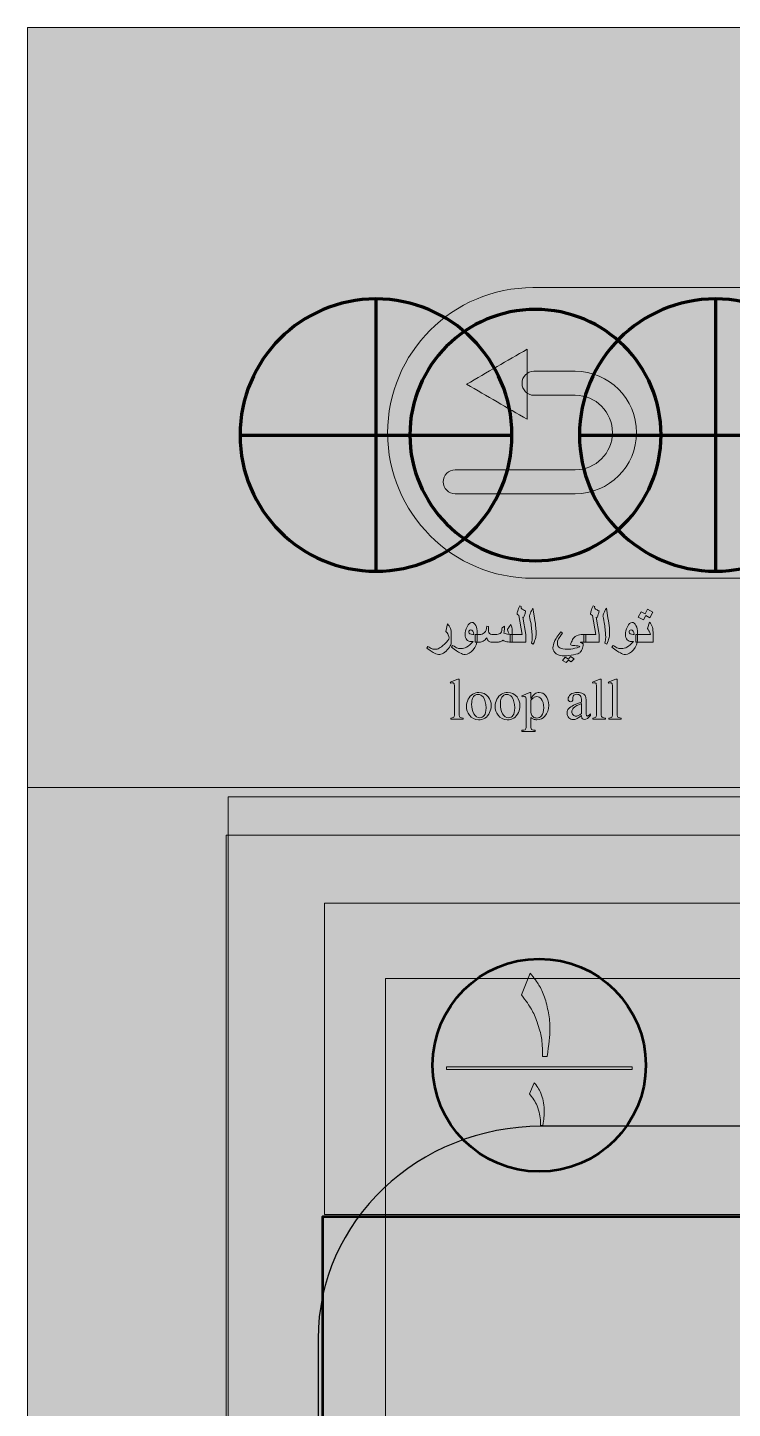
# Model space of a CAD drawing. Header units: inches. Extents: x -1481 to -429, y -1676 to -696.
# Drawn here: x -933.8 to -881.9, y -1107.8 to -1006.2 of the extents above; entities that cross this region are included whole.
import ezdxf

# ---------------------------------------------------------------- set-up
doc = ezdxf.new("R2010")
doc.units = ezdxf.units.IN
doc.header["$MEASUREMENT"] = 0
doc.layers.add('Layer 1', color=7, linetype='Continuous')

# ---------------------------------------------------------------- blocks, each defined once
blk = doc.blocks.new('block 75')
at = {"layer": 'Layer 1', "true_color": 0x009344}
h = blk.add_hatch(color=114, dxfattribs=at)
h.dxf.hatch_style = 2
h.paths.add_polyline_path([(-693.78, -1296.17), (-933.78, -1296.17), (-933.78, -1006.17), (-693.78, -1006.17)])
at = {"layer": 'Layer 1', "true_color": 0x008345}
h = blk.add_hatch(color=116, dxfattribs=at)
h.dxf.hatch_style = 2
h.paths.add_polyline_path([(-693.78, -1062.09), (-933.78, -1062.09), (-933.78, -1006.17), (-693.78, -1006.17)])
at = {"layer": 'Layer 1', "lineweight": 0}
for points in [[(-693.78, -1296.17), (-933.78, -1296.17), (-933.78, -1006.17), (-693.78, -1006.17), (-693.78, -1296.17)], [(-693.78, -1062.09), (-933.78, -1062.09), (-933.78, -1006.17), (-693.78, -1006.17), (-693.78, -1062.09)]]:
    blk.add_lwpolyline(points, dxfattribs=at)
blk = doc.blocks.new('block 76')
at = {"layer": 'Layer 1', "color": 109, "lineweight": 120, "true_color": 0x166634}
for points in [[(-908.13, -1026.14), (-908.13, -1046.18)], [(-883.13, -1026.14), (-883.13, -1046.18)], [(-918.14, -1036.16), (-898.11, -1036.16)], [(-893.14, -1036.16), (-873.11, -1036.16)]]:
    blk.add_lwpolyline(points, dxfattribs=at)
for points in [[(-898.11, -1036.16), (-898.11, -1041.69), (-902.59, -1046.18), (-908.13, -1046.18), (-913.66, -1046.18), (-918.14, -1041.69), (-918.14, -1036.16), (-918.14, -1030.63), (-913.66, -1026.14), (-908.13, -1026.14), (-902.59, -1026.14), (-898.11, -1030.63), (-898.11, -1036.16)], [(-873.11, -1036.16), (-873.11, -1041.69), (-877.59, -1046.18), (-883.13, -1046.18), (-888.66, -1046.18), (-893.14, -1041.69), (-893.14, -1036.16), (-893.14, -1030.63), (-888.66, -1026.14), (-883.13, -1026.14), (-877.59, -1026.14), (-873.11, -1030.63), (-873.11, -1036.16)]]:
    blk.add_open_spline(points, degree=3, knots=[0, 0, 0, 0, 1, 1, 1, 2, 2, 2, 3, 3, 3, 4, 4, 4, 4], dxfattribs=at)
blk = doc.blocks.new('block 141')
at = {"layer": 'Layer 1', "color": 40, "lineweight": 30, "true_color": 0xf9a01b}
blk.add_open_spline([(-895.94, -1087.04), (-895.94, -1087.04), (-873.33, -1087.04), (-873.33, -1087.04), (-873.33, -1087.04), (-873.33, -1290.17), (-873.33, -1290.17), (-873.33, -1290.17), (-912.39, -1290.17), (-912.39, -1290.17), (-912.39, -1290.17), (-912.39, -1102.67), (-912.39, -1102.67), (-912.39, -1094.04), (-905.03, -1087.04), (-895.94, -1087.04)], degree=3, knots=[0, 0, 0, 0, 1, 1, 1, 2, 2, 2, 3, 3, 3, 4, 4, 4, 5, 5, 5, 5], dxfattribs=at)
blk = doc.blocks.new('block 140')
at = {"layer": 'Layer 1', "true_color": 0x49c6ea}
h = blk.add_hatch(color=133, dxfattribs=at)
h.dxf.hatch_style = 2
h.paths.add_polyline_path([(-919.17, -1282.81), (-748.86, -1282.81), (-748.86, -1065.62), (-919.17, -1065.62)])
h = blk.add_hatch(color=133, dxfattribs=at)
h.dxf.hatch_style = 2
h.paths.add_polyline_path([(-911.93, -1093.52), (-755.67, -1093.52), (-755.67, -1070.61), (-911.93, -1070.61)])
at = {"layer": 'Layer 1', "true_color": 0xfff4c8}
h = blk.add_hatch(color=254, dxfattribs=at)
h.dxf.hatch_style = 2
edge = h.paths.add_edge_path()
edge.add_spline(control_points=[(-888.25, -1082.54), (-888.25, -1078.21), (-891.77, -1074.71), (-896.11, -1074.71), (-900.44, -1074.71), (-903.96, -1078.21), (-903.96, -1082.54), (-903.96, -1086.87), (-900.44, -1090.37), (-896.11, -1090.37), (-891.77, -1090.37), (-888.25, -1086.87), (-888.25, -1082.54)], knot_values=[0, 0, 0, 0, 0.352778, 0.352778, 0.352778, 0.705556, 0.705556, 0.705556, 1.058333, 1.058333, 1.058333, 1.411111, 1.411111, 1.411111, 1.411111], degree=3, periodic=0)
edge.add_line((-888.25, -1082.54), (-888.25, -1082.54))
at = {"layer": 'Layer 1', "true_color": 0x49c6ea}
h = blk.add_hatch(color=133, dxfattribs=at)
h.dxf.hatch_style = 2
h.paths.add_polyline_path([(-907.43, -1277.73), (-761.34, -1277.73), (-761.34, -1076.16), (-907.43, -1076.16)])
at = {"layer": 'Layer 1', "true_color": 0xaf7e09}
h = blk.add_hatch(color=44, dxfattribs=at)
h.dxf.hatch_style = 2
h.paths.add_polyline_path([(-902.93, -1082.86), (-889.25, -1082.86), (-889.25, -1082.65), (-902.93, -1082.65)])
at = {"layer": 'Layer 1', "true_color": 0xffed96}
h = blk.add_hatch(color=41, dxfattribs=at)
h.dxf.hatch_style = 2
h.paths.add_polyline_path([(-756.36, -1093.71), (-912.06, -1093.71), (-912.06, -1110.02), (-756.36, -1110.02)])
at = {"layer": 'Layer 1', "lineweight": 0}
for points in [[(-919.17, -1282.81), (-748.86, -1282.81), (-748.86, -1065.62), (-919.17, -1065.62), (-919.17, -1282.81)], [(-919.17, -1282.81), (-748.86, -1282.81), (-748.86, -1065.62), (-919.17, -1065.62), (-919.17, -1282.81)], [(-911.93, -1093.52), (-755.67, -1093.52), (-755.67, -1070.61), (-911.93, -1070.61), (-911.93, -1093.52)], [(-907.43, -1277.73), (-761.34, -1277.73), (-761.34, -1076.16), (-907.43, -1076.16), (-907.43, -1277.73)], [(-902.93, -1082.86), (-889.25, -1082.86), (-889.25, -1082.65), (-902.93, -1082.65), (-902.93, -1082.86)], [(-756.36, -1093.71), (-912.06, -1093.71), (-912.06, -1110.02), (-756.36, -1110.02), (-756.36, -1093.71)]]:
    blk.add_lwpolyline(points, dxfattribs=at)
at = {"layer": 'Layer 1', "color": 44, "lineweight": 53, "true_color": 0xaf7e09}
blk.add_lwpolyline([(-756.36, -1093.71), (-912.06, -1093.71), (-912.06, -1110.02), (-756.36, -1110.02), (-756.36, -1093.71)], dxfattribs=at)
at = {"layer": 'Layer 1', "lineweight": 0}
blk.add_open_spline([(-888.25, -1082.54), (-888.25, -1078.21), (-891.77, -1074.71), (-896.11, -1074.71), (-900.44, -1074.71), (-903.96, -1078.21), (-903.96, -1082.54), (-903.96, -1086.87), (-900.44, -1090.37), (-896.11, -1090.37), (-891.77, -1090.37), (-888.25, -1086.87), (-888.25, -1082.54)], degree=3, knots=[0, 0, 0, 0, 1, 1, 1, 2, 2, 2, 3, 3, 3, 4, 4, 4, 4], dxfattribs=at)
at = {"layer": 'Layer 1', "color": 44, "lineweight": 53, "true_color": 0xaf7e09}
blk.add_open_spline([(-888.25, -1082.54), (-888.25, -1078.21), (-891.77, -1074.71), (-896.11, -1074.71), (-900.44, -1074.71), (-903.96, -1078.21), (-903.96, -1082.54), (-903.96, -1086.87), (-900.44, -1090.37), (-896.11, -1090.37), (-891.77, -1090.37), (-888.25, -1086.87), (-888.25, -1082.54)], degree=3, knots=[0, 0, 0, 0, 1, 1, 1, 2, 2, 2, 3, 3, 3, 4, 4, 4, 4], dxfattribs=at)
at = {"layer": 'Layer 1'}
blk.add_blockref('block 141', (0, 0), dxfattribs=at)
blk = doc.blocks.new('block 145')
at = {"layer": 'Layer 1', "lineweight": 0}
blk.add_lwpolyline([(-919.17, -1282.81), (-748.86, -1282.81), (-748.86, -1065.62), (-919.17, -1065.62), (-919.17, -1282.81)], dxfattribs=at)
blk = doc.blocks.new('block 203')
at = {"layer": 'Layer 1', "true_color": 0xad7f2c}
h = blk.add_hatch(color=45, dxfattribs=at)
h.dxf.hatch_style = 2
edge = h.paths.add_edge_path()
edge.add_spline(control_points=[(-895.73, -1085.95), (-895.73, -1086.19), (-895.77, -1086.53), (-895.84, -1086.98), (-895.84, -1086.98), (-896.01, -1086.98), (-896.01, -1086.98), (-896.01, -1086.67), (-896.02, -1086.44), (-896.05, -1086.27), (-896.08, -1086.11), (-896.13, -1085.91), (-896.21, -1085.68), (-896.28, -1085.49), (-896.35, -1085.33), (-896.43, -1085.19), (-896.51, -1085.06), (-896.63, -1084.88), (-896.81, -1084.65), (-896.81, -1084.65), (-896.47, -1083.83), (-896.47, -1083.83), (-896.32, -1084.02), (-896.21, -1084.18), (-896.15, -1084.28), (-896.07, -1084.4), (-896, -1084.56), (-895.94, -1084.74), (-895.87, -1084.93), (-895.82, -1085.12), (-895.79, -1085.32), (-895.75, -1085.53), (-895.73, -1085.73), (-895.73, -1085.95)], knot_values=[0, 0, 0, 0, 1, 1, 1, 2, 2, 2, 3, 3, 3, 4, 4, 4, 5, 5, 5, 6, 6, 6, 7, 7, 7, 8, 8, 8, 9, 9, 9, 10, 10, 10, 11, 11, 11, 11], degree=3, periodic=1)
at = {"layer": 'Layer 1', "lineweight": 0}
blk.add_open_spline([(-895.73, -1085.95), (-895.73, -1086.19), (-895.77, -1086.53), (-895.84, -1086.98), (-895.84, -1086.98), (-896.01, -1086.98), (-896.01, -1086.98), (-896.01, -1086.67), (-896.02, -1086.44), (-896.05, -1086.27), (-896.08, -1086.11), (-896.13, -1085.91), (-896.21, -1085.68), (-896.28, -1085.49), (-896.35, -1085.33), (-896.43, -1085.19), (-896.51, -1085.06), (-896.63, -1084.88), (-896.81, -1084.65), (-896.81, -1084.65), (-896.47, -1083.83), (-896.47, -1083.83), (-896.32, -1084.02), (-896.21, -1084.18), (-896.15, -1084.28), (-896.07, -1084.4), (-896, -1084.56), (-895.94, -1084.74), (-895.87, -1084.93), (-895.82, -1085.12), (-895.79, -1085.32), (-895.75, -1085.53), (-895.73, -1085.73), (-895.73, -1085.95)], degree=3, knots=[0, 0, 0, 0, 1, 1, 1, 2, 2, 2, 3, 3, 3, 4, 4, 4, 5, 5, 5, 6, 6, 6, 7, 7, 7, 8, 8, 8, 9, 9, 9, 10, 10, 10, 11, 11, 11, 11], dxfattribs=at)
blk = doc.blocks.new('block 204')
at = {"layer": 'Layer 1', "true_color": 0x8dc540}
h = blk.add_hatch(color=73, dxfattribs=at)
h.dxf.hatch_style = 2
edge = h.paths.add_edge_path()
edge.add_spline(control_points=[(-895.32, -1079.89), (-895.32, -1080.36), (-895.39, -1081.03), (-895.53, -1081.91), (-895.53, -1081.91), (-895.86, -1081.91), (-895.86, -1081.91), (-895.86, -1081.31), (-895.88, -1080.85), (-895.94, -1080.53), (-895.99, -1080.21), (-896.1, -1079.82), (-896.25, -1079.38), (-896.38, -1079), (-896.53, -1078.69), (-896.68, -1078.42), (-896.83, -1078.16), (-897.08, -1077.8), (-897.42, -1077.36), (-897.42, -1077.36), (-896.77, -1075.76), (-896.77, -1075.76), (-896.47, -1076.14), (-896.25, -1076.44), (-896.13, -1076.64), (-895.98, -1076.88), (-895.85, -1077.18), (-895.72, -1077.54), (-895.59, -1077.9), (-895.5, -1078.28), (-895.42, -1078.68), (-895.35, -1079.07), (-895.32, -1079.48), (-895.32, -1079.89)], knot_values=[0, 0, 0, 0, 1, 1, 1, 2, 2, 2, 3, 3, 3, 4, 4, 4, 5, 5, 5, 6, 6, 6, 7, 7, 7, 8, 8, 8, 9, 9, 9, 10, 10, 10, 11, 11, 11, 11], degree=3, periodic=1)
at = {"layer": 'Layer 1', "lineweight": 0}
blk.add_open_spline([(-895.32, -1079.89), (-895.32, -1080.36), (-895.39, -1081.03), (-895.53, -1081.91), (-895.53, -1081.91), (-895.86, -1081.91), (-895.86, -1081.91), (-895.86, -1081.31), (-895.88, -1080.85), (-895.94, -1080.53), (-895.99, -1080.21), (-896.1, -1079.82), (-896.25, -1079.38), (-896.38, -1079), (-896.53, -1078.69), (-896.68, -1078.42), (-896.83, -1078.16), (-897.08, -1077.8), (-897.42, -1077.36), (-897.42, -1077.36), (-896.77, -1075.76), (-896.77, -1075.76), (-896.47, -1076.14), (-896.25, -1076.44), (-896.13, -1076.64), (-895.98, -1076.88), (-895.85, -1077.18), (-895.72, -1077.54), (-895.59, -1077.9), (-895.5, -1078.28), (-895.42, -1078.68), (-895.35, -1079.07), (-895.32, -1079.48), (-895.32, -1079.89)], degree=3, knots=[0, 0, 0, 0, 1, 1, 1, 2, 2, 2, 3, 3, 3, 4, 4, 4, 5, 5, 5, 6, 6, 6, 7, 7, 7, 8, 8, 8, 9, 9, 9, 10, 10, 10, 11, 11, 11, 11], dxfattribs=at)
blk = doc.blocks.new('block 139')
at = {"layer": 'Layer 1', "lineweight": 0}
blk.add_lwpolyline([(-919.17, -1282.81), (-748.86, -1282.81), (-748.86, -1065.62), (-919.17, -1065.62), (-919.17, -1282.81)], dxfattribs=at)
at = {"layer": 'Layer 1'}
for name in ['block 140', 'block 145', 'block 204', 'block 203']:
    blk.add_blockref(name, (0, 0), dxfattribs=at)
blk = doc.blocks.new('block 222')
at = {"layer": 'Layer 1', "lineweight": 0}
for points in [[(-887.74, -1049.19), (-887.97, -1049.61), (-888.26, -1049.44), (-888.43, -1049.77), (-888.81, -1049.56), (-888.6, -1049.16), (-888.29, -1049.31), (-888.12, -1048.98), (-887.74, -1049.19)], [(-893.54, -1052.63), (-893.74, -1052.86), (-893.96, -1052.73), (-894.12, -1052.9), (-894.38, -1052.76), (-894.19, -1052.51), (-893.96, -1052.65), (-893.8, -1052.47), (-893.54, -1052.63)]]:
    blk.add_lwpolyline(points, dxfattribs=at)
for points, knots in [([(-897.1, -1051.4), (-897.1, -1051.4), (-898.24, -1051.4), (-898.24, -1051.4), (-898.24, -1051.4), (-898.24, -1050.84), (-898.24, -1050.84), (-898.24, -1050.84), (-897.35, -1050.84), (-897.35, -1050.84), (-897.35, -1050.84), (-897.6, -1049.43), (-897.6, -1049.43), (-897.6, -1049.43), (-897.73, -1049.35), (-897.73, -1049.35), (-897.73, -1049.26), (-897.72, -1049.18), (-897.69, -1049.1), (-897.66, -1049), (-897.61, -1048.87), (-897.53, -1048.73), (-897.53, -1048.73), (-897.44, -1048.78), (-897.44, -1048.78), (-897.44, -1048.78), (-897.44, -1048.81), (-897.44, -1048.84), (-897.44, -1048.89), (-897.42, -1048.93), (-897.36, -1048.97), (-897.31, -1049.01), (-897.22, -1049.06), (-897.11, -1049.1), (-897.13, -1049.19), (-897.14, -1049.28), (-897.17, -1049.36), (-897.19, -1049.44), (-897.22, -1049.52), (-897.25, -1049.59), (-897.25, -1049.59), (-897.32, -1049.56), (-897.32, -1049.56), (-897.32, -1049.56), (-897.1, -1050.84), (-897.1, -1050.84), (-897.1, -1050.84), (-897.1, -1051.4), (-897.1, -1051.4)], [0, 0, 0, 0, 1, 1, 1, 2, 2, 2, 3, 3, 3, 4, 4, 4, 5, 5, 5, 6, 6, 6, 7, 7, 7, 8, 8, 8, 9, 9, 9, 10, 10, 10, 11, 11, 11, 12, 12, 12, 13, 13, 13, 14, 14, 14, 15, 15, 15, 16, 16, 16, 16]), ([(-891.69, -1051.4), (-891.69, -1051.4), (-892.82, -1051.4), (-892.82, -1051.4), (-892.82, -1051.4), (-892.82, -1050.84), (-892.82, -1050.84), (-892.82, -1050.84), (-891.94, -1050.84), (-891.94, -1050.84), (-891.94, -1050.84), (-892.19, -1049.43), (-892.19, -1049.43), (-892.19, -1049.43), (-892.32, -1049.35), (-892.32, -1049.35), (-892.32, -1049.26), (-892.31, -1049.18), (-892.28, -1049.1), (-892.25, -1049), (-892.2, -1048.87), (-892.12, -1048.73), (-892.12, -1048.73), (-892.02, -1048.78), (-892.02, -1048.78), (-892.02, -1048.78), (-892.03, -1048.81), (-892.03, -1048.84), (-892.03, -1048.89), (-892, -1048.93), (-891.95, -1048.97), (-891.89, -1049.01), (-891.81, -1049.06), (-891.7, -1049.1), (-891.71, -1049.19), (-891.73, -1049.28), (-891.76, -1049.36), (-891.78, -1049.44), (-891.81, -1049.52), (-891.84, -1049.59), (-891.84, -1049.59), (-891.91, -1049.56), (-891.91, -1049.56), (-891.91, -1049.56), (-891.69, -1050.84), (-891.69, -1050.84), (-891.69, -1050.84), (-891.69, -1051.4), (-891.69, -1051.4)], [0, 0, 0, 0, 1, 1, 1, 2, 2, 2, 3, 3, 3, 4, 4, 4, 5, 5, 5, 6, 6, 6, 7, 7, 7, 8, 8, 8, 9, 9, 9, 10, 10, 10, 11, 11, 11, 12, 12, 12, 13, 13, 13, 14, 14, 14, 15, 15, 15, 16, 16, 16, 16]), ([(-896.33, -1050.8), (-896.33, -1050.92), (-896.35, -1051.03), (-896.38, -1051.13), (-896.41, -1051.23), (-896.46, -1051.37), (-896.54, -1051.54), (-896.54, -1051.54), (-896.67, -1051.49), (-896.67, -1051.49), (-896.64, -1051.31), (-896.62, -1051.17), (-896.62, -1051.06), (-896.62, -1050.98), (-896.63, -1050.85), (-896.64, -1050.69), (-896.65, -1050.53), (-896.67, -1050.37), (-896.69, -1050.21), (-896.71, -1050.05), (-896.75, -1049.86), (-896.79, -1049.64), (-896.81, -1049.56), (-896.82, -1049.51), (-896.82, -1049.48), (-896.82, -1049.44), (-896.8, -1049.36), (-896.75, -1049.26), (-896.71, -1049.16), (-896.65, -1049.04), (-896.57, -1048.89), (-896.57, -1048.89), (-896.45, -1049.62), (-896.45, -1049.62), (-896.4, -1049.9), (-896.37, -1050.14), (-896.35, -1050.34), (-896.34, -1050.5), (-896.33, -1050.65), (-896.33, -1050.8)], [0, 0, 0, 0, 1, 1, 1, 2, 2, 2, 3, 3, 3, 4, 4, 4, 5, 5, 5, 6, 6, 6, 7, 7, 7, 8, 8, 8, 9, 9, 9, 10, 10, 10, 11, 11, 11, 12, 12, 12, 13, 13, 13, 13]), ([(-890.92, -1050.8), (-890.92, -1050.92), (-890.94, -1051.03), (-890.97, -1051.13), (-890.99, -1051.23), (-891.05, -1051.37), (-891.13, -1051.54), (-891.13, -1051.54), (-891.26, -1051.49), (-891.26, -1051.49), (-891.22, -1051.31), (-891.21, -1051.17), (-891.21, -1051.06), (-891.21, -1050.98), (-891.21, -1050.85), (-891.23, -1050.69), (-891.24, -1050.53), (-891.26, -1050.37), (-891.28, -1050.21), (-891.3, -1050.05), (-891.33, -1049.86), (-891.38, -1049.64), (-891.4, -1049.56), (-891.41, -1049.51), (-891.41, -1049.48), (-891.41, -1049.44), (-891.38, -1049.36), (-891.34, -1049.26), (-891.3, -1049.16), (-891.24, -1049.04), (-891.16, -1048.89), (-891.16, -1048.89), (-891.04, -1049.62), (-891.04, -1049.62), (-890.99, -1049.9), (-890.96, -1050.14), (-890.94, -1050.34), (-890.93, -1050.5), (-890.92, -1050.65), (-890.92, -1050.8)], [0, 0, 0, 0, 1, 1, 1, 2, 2, 2, 3, 3, 3, 4, 4, 4, 5, 5, 5, 6, 6, 6, 7, 7, 7, 8, 8, 8, 9, 9, 9, 10, 10, 10, 11, 11, 11, 12, 12, 12, 13, 13, 13, 13]), ([(-902.58, -1051.45), (-902.58, -1051.53), (-902.62, -1051.64), (-902.72, -1051.78), (-902.82, -1051.92), (-902.93, -1052.04), (-903.06, -1052.14), (-903.2, -1052.25), (-903.33, -1052.31), (-903.43, -1052.31), (-903.55, -1052.31), (-903.68, -1052.28), (-903.82, -1052.21), (-903.94, -1052.15), (-904.13, -1052.03), (-904.39, -1051.85), (-904.39, -1051.85), (-904.3, -1051.72), (-904.3, -1051.72), (-904.18, -1051.81), (-904.08, -1051.86), (-904, -1051.89), (-903.93, -1051.92), (-903.84, -1051.93), (-903.75, -1051.93), (-903.66, -1051.93), (-903.56, -1051.91), (-903.47, -1051.85), (-903.37, -1051.8), (-903.24, -1051.7), (-903.08, -1051.55), (-902.85, -1051.35), (-902.74, -1051.19), (-902.74, -1051.08), (-902.74, -1051.03), (-902.76, -1050.95), (-902.8, -1050.87), (-902.85, -1050.76), (-902.91, -1050.68), (-902.99, -1050.61), (-902.99, -1050.61), (-902.87, -1050.05), (-902.87, -1050.05), (-902.78, -1050.15), (-902.7, -1050.26), (-902.65, -1050.39), (-902.6, -1050.51), (-902.58, -1050.65), (-902.58, -1050.81), (-902.58, -1050.81), (-902.58, -1051.45), (-902.58, -1051.45)], [0, 0, 0, 0, 1, 1, 1, 2, 2, 2, 3, 3, 3, 4, 4, 4, 5, 5, 5, 6, 6, 6, 7, 7, 7, 8, 8, 8, 9, 9, 9, 10, 10, 10, 11, 11, 11, 12, 12, 12, 13, 13, 13, 14, 14, 14, 15, 15, 15, 16, 16, 16, 17, 17, 17, 17]), ([(-900.67, -1051.26), (-900.67, -1051.49), (-900.77, -1051.73), (-900.97, -1051.96), (-901.17, -1052.19), (-901.37, -1052.31), (-901.56, -1052.31), (-901.68, -1052.31), (-901.8, -1052.27), (-901.94, -1052.2), (-902.07, -1052.12), (-902.28, -1051.98), (-902.56, -1051.76), (-902.56, -1051.76), (-902.48, -1051.64), (-902.48, -1051.64), (-902.33, -1051.74), (-902.21, -1051.81), (-902.11, -1051.84), (-902.03, -1051.87), (-901.94, -1051.88), (-901.84, -1051.88), (-901.71, -1051.88), (-901.58, -1051.85), (-901.45, -1051.77), (-901.29, -1051.68), (-901.13, -1051.54), (-900.97, -1051.35), (-901.03, -1051.35), (-901.07, -1051.36), (-901.11, -1051.36), (-901.25, -1051.36), (-901.36, -1051.31), (-901.44, -1051.23), (-901.52, -1051.14), (-901.56, -1051.02), (-901.56, -1050.86), (-901.56, -1050.66), (-901.51, -1050.46), (-901.42, -1050.27), (-901.31, -1050.06), (-901.2, -1049.95), (-901.06, -1049.95), (-900.95, -1049.95), (-900.86, -1050.03), (-900.78, -1050.18), (-900.71, -1050.33), (-900.67, -1050.51), (-900.67, -1050.72), (-900.67, -1050.72), (-900.67, -1051.26), (-900.67, -1051.26)], [0, 0, 0, 0, 1, 1, 1, 2, 2, 2, 3, 3, 3, 4, 4, 4, 5, 5, 5, 6, 6, 6, 7, 7, 7, 8, 8, 8, 9, 9, 9, 10, 10, 10, 11, 11, 11, 12, 12, 12, 13, 13, 13, 14, 14, 14, 15, 15, 15, 16, 16, 16, 17, 17, 17, 17]), ([(-900.91, -1050.84), (-900.95, -1050.61), (-901.03, -1050.5), (-901.15, -1050.5), (-901.19, -1050.5), (-901.23, -1050.52), (-901.25, -1050.55), (-901.28, -1050.59), (-901.29, -1050.62), (-901.29, -1050.66), (-901.29, -1050.71), (-901.26, -1050.76), (-901.21, -1050.79), (-901.15, -1050.82), (-901.08, -1050.84), (-900.99, -1050.84), (-900.99, -1050.84), (-900.91, -1050.84), (-900.91, -1050.84)], [0, 0, 0, 0, 1, 1, 1, 2, 2, 2, 3, 3, 3, 4, 4, 4, 5, 5, 5, 6, 6, 6, 6]), ([(-898.09, -1051.4), (-898.25, -1051.4), (-898.37, -1051.39), (-898.48, -1051.37), (-898.58, -1051.34), (-898.68, -1051.31), (-898.78, -1051.26), (-898.86, -1051.32), (-898.93, -1051.35), (-898.99, -1051.37), (-899.05, -1051.39), (-899.15, -1051.4), (-899.27, -1051.4), (-899.27, -1051.4), (-899.61, -1051.4), (-899.61, -1051.4), (-899.7, -1051.4), (-899.78, -1051.37), (-899.83, -1051.33), (-899.88, -1051.28), (-899.93, -1051.2), (-899.97, -1051.09), (-900.05, -1051.2), (-900.13, -1051.28), (-900.23, -1051.33), (-900.31, -1051.38), (-900.4, -1051.4), (-900.52, -1051.4), (-900.52, -1051.4), (-900.81, -1051.4), (-900.81, -1051.4), (-900.81, -1051.4), (-900.81, -1050.84), (-900.81, -1050.84), (-900.81, -1050.84), (-900.52, -1050.84), (-900.52, -1050.84), (-900.37, -1050.84), (-900.25, -1050.8), (-900.15, -1050.71), (-900.03, -1050.61), (-899.97, -1050.45), (-899.97, -1050.23), (-899.97, -1050.23), (-899.83, -1050.25), (-899.83, -1050.25), (-899.83, -1050.3), (-899.83, -1050.35), (-899.84, -1050.4), (-899.84, -1050.46), (-899.84, -1050.52), (-899.84, -1050.59), (-899.84, -1050.66), (-899.82, -1050.72), (-899.77, -1050.77), (-899.72, -1050.81), (-899.67, -1050.84), (-899.6, -1050.84), (-899.6, -1050.84), (-899.35, -1050.84), (-899.35, -1050.84), (-899.18, -1050.84), (-899.06, -1050.81), (-898.99, -1050.77), (-898.9, -1050.71), (-898.86, -1050.6), (-898.86, -1050.45), (-898.86, -1050.42), (-898.85, -1050.39), (-898.83, -1050.36), (-898.82, -1050.35), (-898.79, -1050.32), (-898.75, -1050.29), (-898.75, -1050.29), (-898.67, -1050.23), (-898.67, -1050.23), (-898.67, -1050.26), (-898.67, -1050.29), (-898.67, -1050.34), (-898.67, -1050.38), (-898.67, -1050.41), (-898.67, -1050.42), (-898.67, -1050.5), (-898.68, -1050.6), (-898.7, -1050.73), (-898.65, -1050.75), (-898.59, -1050.77), (-898.53, -1050.79), (-898.46, -1050.81), (-898.4, -1050.82), (-898.33, -1050.83), (-898.33, -1050.79), (-898.34, -1050.72), (-898.38, -1050.65), (-898.41, -1050.58), (-898.43, -1050.53), (-898.43, -1050.5), (-898.43, -1050.46), (-898.43, -1050.44), (-898.42, -1050.42), (-898.41, -1050.41), (-898.4, -1050.39), (-898.37, -1050.35), (-898.37, -1050.35), (-898.19, -1050.11), (-898.19, -1050.11), (-898.16, -1050.2), (-898.13, -1050.28), (-898.11, -1050.35), (-898.1, -1050.42), (-898.09, -1050.51), (-898.09, -1050.62), (-898.09, -1050.62), (-898.09, -1051.4), (-898.09, -1051.4)], [0, 0, 0, 0, 1, 1, 1, 2, 2, 2, 3, 3, 3, 4, 4, 4, 5, 5, 5, 6, 6, 6, 7, 7, 7, 8, 8, 8, 9, 9, 9, 10, 10, 10, 11, 11, 11, 12, 12, 12, 13, 13, 13, 14, 14, 14, 15, 15, 15, 16, 16, 16, 17, 17, 17, 18, 18, 18, 19, 19, 19, 20, 20, 20, 21, 21, 21, 22, 22, 22, 23, 23, 23, 24, 24, 24, 25, 25, 25, 26, 26, 26, 27, 27, 27, 28, 28, 28, 29, 29, 29, 30, 30, 30, 31, 31, 31, 32, 32, 32, 33, 33, 33, 34, 34, 34, 35, 35, 35, 36, 36, 36, 37, 37, 37, 38, 38, 38, 38]), ([(-892.68, -1051.4), (-892.68, -1051.4), (-892.89, -1051.4), (-892.89, -1051.4), (-892.95, -1051.4), (-893, -1051.4), (-893.03, -1051.4), (-893.05, -1051.41), (-893.07, -1051.41), (-893.07, -1051.43), (-893.03, -1051.45), (-892.99, -1051.47), (-892.95, -1051.48), (-892.92, -1051.49), (-892.9, -1051.5), (-892.88, -1051.51), (-892.87, -1051.53), (-892.87, -1051.55), (-892.87, -1051.58), (-892.87, -1051.68), (-892.9, -1051.8), (-892.95, -1051.93), (-893.01, -1052.07), (-893.06, -1052.15), (-893.12, -1052.19), (-893.17, -1052.23), (-893.32, -1052.28), (-893.57, -1052.33), (-893.82, -1052.39), (-894.04, -1052.42), (-894.22, -1052.42), (-894.48, -1052.42), (-894.69, -1052.36), (-894.85, -1052.26), (-895.01, -1052.15), (-895.09, -1052.01), (-895.09, -1051.83), (-895.09, -1051.67), (-895.05, -1051.51), (-894.98, -1051.35), (-894.9, -1051.17), (-894.74, -1050.93), (-894.51, -1050.65), (-894.51, -1050.65), (-894.38, -1050.74), (-894.38, -1050.74), (-894.53, -1050.91), (-894.63, -1051.06), (-894.69, -1051.17), (-894.74, -1051.28), (-894.77, -1051.39), (-894.77, -1051.49), (-894.77, -1051.64), (-894.71, -1051.75), (-894.59, -1051.82), (-894.46, -1051.89), (-894.28, -1051.93), (-894.02, -1051.93), (-893.89, -1051.93), (-893.71, -1051.9), (-893.47, -1051.85), (-893.24, -1051.8), (-893.12, -1051.76), (-893.12, -1051.73), (-893.12, -1051.71), (-893.16, -1051.7), (-893.25, -1051.68), (-893.34, -1051.67), (-893.44, -1051.66), (-893.55, -1051.66), (-893.71, -1051.66), (-893.79, -1051.63), (-893.79, -1051.56), (-893.79, -1051.53), (-893.77, -1051.47), (-893.73, -1051.39), (-893.7, -1051.33), (-893.68, -1051.28), (-893.65, -1051.22), (-893.6, -1051.1), (-893.5, -1051.01), (-893.36, -1050.94), (-893.21, -1050.87), (-893.06, -1050.84), (-892.9, -1050.84), (-892.9, -1050.84), (-892.68, -1050.84), (-892.68, -1050.84), (-892.68, -1050.84), (-892.68, -1051.4), (-892.68, -1051.4)], [0, 0, 0, 0, 1, 1, 1, 2, 2, 2, 3, 3, 3, 4, 4, 4, 5, 5, 5, 6, 6, 6, 7, 7, 7, 8, 8, 8, 9, 9, 9, 10, 10, 10, 11, 11, 11, 12, 12, 12, 13, 13, 13, 14, 14, 14, 15, 15, 15, 16, 16, 16, 17, 17, 17, 18, 18, 18, 19, 19, 19, 20, 20, 20, 21, 21, 21, 22, 22, 22, 23, 23, 23, 24, 24, 24, 25, 25, 25, 26, 26, 26, 27, 27, 27, 28, 28, 28, 29, 29, 29, 30, 30, 30, 30]), ([(-888.86, -1051.26), (-888.86, -1051.49), (-888.96, -1051.73), (-889.16, -1051.96), (-889.36, -1052.19), (-889.56, -1052.31), (-889.76, -1052.31), (-889.87, -1052.31), (-890, -1052.27), (-890.13, -1052.2), (-890.27, -1052.12), (-890.48, -1051.98), (-890.76, -1051.76), (-890.76, -1051.76), (-890.67, -1051.64), (-890.67, -1051.64), (-890.52, -1051.74), (-890.4, -1051.81), (-890.3, -1051.84), (-890.23, -1051.87), (-890.14, -1051.88), (-890.04, -1051.88), (-889.9, -1051.88), (-889.77, -1051.85), (-889.64, -1051.77), (-889.49, -1051.68), (-889.33, -1051.54), (-889.16, -1051.35), (-889.22, -1051.35), (-889.27, -1051.36), (-889.31, -1051.36), (-889.44, -1051.36), (-889.55, -1051.31), (-889.63, -1051.23), (-889.71, -1051.14), (-889.75, -1051.02), (-889.75, -1050.86), (-889.75, -1050.66), (-889.71, -1050.46), (-889.61, -1050.27), (-889.51, -1050.06), (-889.39, -1049.95), (-889.26, -1049.95), (-889.15, -1049.95), (-889.05, -1050.03), (-888.98, -1050.18), (-888.9, -1050.33), (-888.86, -1050.51), (-888.86, -1050.72), (-888.86, -1050.72), (-888.86, -1051.26), (-888.86, -1051.26)], [0, 0, 0, 0, 1, 1, 1, 2, 2, 2, 3, 3, 3, 4, 4, 4, 5, 5, 5, 6, 6, 6, 7, 7, 7, 8, 8, 8, 9, 9, 9, 10, 10, 10, 11, 11, 11, 12, 12, 12, 13, 13, 13, 14, 14, 14, 15, 15, 15, 16, 16, 16, 17, 17, 17, 17]), ([(-889.11, -1050.84), (-889.15, -1050.61), (-889.22, -1050.5), (-889.34, -1050.5), (-889.39, -1050.5), (-889.42, -1050.52), (-889.45, -1050.55), (-889.47, -1050.59), (-889.48, -1050.62), (-889.48, -1050.66), (-889.48, -1050.71), (-889.46, -1050.76), (-889.4, -1050.79), (-889.35, -1050.82), (-889.28, -1050.84), (-889.19, -1050.84), (-889.19, -1050.84), (-889.11, -1050.84), (-889.11, -1050.84)], [0, 0, 0, 0, 1, 1, 1, 2, 2, 2, 3, 3, 3, 4, 4, 4, 5, 5, 5, 6, 6, 6, 6]), ([(-887.71, -1051.4), (-887.71, -1051.4), (-889, -1051.4), (-889, -1051.4), (-889, -1051.4), (-889, -1050.84), (-889, -1050.84), (-889, -1050.84), (-887.92, -1050.84), (-887.92, -1050.84), (-887.93, -1050.74), (-887.96, -1050.66), (-888, -1050.6), (-888.02, -1050.56), (-888.07, -1050.5), (-888.14, -1050.41), (-888.14, -1050.41), (-887.98, -1049.92), (-887.98, -1049.92), (-887.88, -1050.04), (-887.81, -1050.16), (-887.77, -1050.29), (-887.73, -1050.42), (-887.71, -1050.61), (-887.71, -1050.86), (-887.71, -1050.86), (-887.71, -1051.4), (-887.71, -1051.4)], [0, 0, 0, 0, 1, 1, 1, 2, 2, 2, 3, 3, 3, 4, 4, 4, 5, 5, 5, 6, 6, 6, 7, 7, 7, 8, 8, 8, 9, 9, 9, 9])]:
    blk.add_open_spline(points, degree=3, knots=knots, dxfattribs=at)
blk = doc.blocks.new('block 226')
at = {"layer": 'Layer 1', "lineweight": 0}
for points, knots in [([(-902, -1054.12), (-902, -1054.12), (-902, -1056.63), (-902, -1056.63), (-902, -1056.75), (-901.99, -1056.83), (-901.98, -1056.87), (-901.96, -1056.91), (-901.93, -1056.94), (-901.9, -1056.96), (-901.86, -1056.98), (-901.79, -1056.99), (-901.7, -1056.99), (-901.7, -1056.99), (-901.7, -1057.06), (-901.7, -1057.06), (-901.7, -1057.06), (-902.62, -1057.06), (-902.62, -1057.06), (-902.62, -1057.06), (-902.62, -1056.99), (-902.62, -1056.99), (-902.54, -1056.99), (-902.48, -1056.98), (-902.45, -1056.96), (-902.41, -1056.94), (-902.39, -1056.91), (-902.37, -1056.87), (-902.35, -1056.83), (-902.34, -1056.75), (-902.34, -1056.63), (-902.34, -1056.63), (-902.34, -1054.91), (-902.34, -1054.91), (-902.34, -1054.7), (-902.35, -1054.57), (-902.36, -1054.52), (-902.37, -1054.47), (-902.38, -1054.44), (-902.41, -1054.42), (-902.43, -1054.4), (-902.45, -1054.39), (-902.49, -1054.39), (-902.52, -1054.39), (-902.57, -1054.4), (-902.62, -1054.42), (-902.62, -1054.42), (-902.66, -1054.35), (-902.66, -1054.35), (-902.66, -1054.35), (-902.09, -1054.12), (-902.09, -1054.12), (-902.09, -1054.12), (-902, -1054.12), (-902, -1054.12)], [0, 0, 0, 0, 1, 1, 1, 2, 2, 2, 3, 3, 3, 4, 4, 4, 5, 5, 5, 6, 6, 6, 7, 7, 7, 8, 8, 8, 9, 9, 9, 10, 10, 10, 11, 11, 11, 12, 12, 12, 13, 13, 13, 14, 14, 14, 15, 15, 15, 16, 16, 16, 17, 17, 17, 18, 18, 18, 18]), ([(-891.54, -1054.12), (-891.54, -1054.12), (-891.54, -1056.63), (-891.54, -1056.63), (-891.54, -1056.75), (-891.53, -1056.83), (-891.51, -1056.87), (-891.49, -1056.91), (-891.47, -1056.94), (-891.43, -1056.96), (-891.4, -1056.98), (-891.33, -1056.99), (-891.23, -1056.99), (-891.23, -1056.99), (-891.23, -1057.06), (-891.23, -1057.06), (-891.23, -1057.06), (-892.16, -1057.06), (-892.16, -1057.06), (-892.16, -1057.06), (-892.16, -1056.99), (-892.16, -1056.99), (-892.07, -1056.99), (-892.01, -1056.98), (-891.98, -1056.96), (-891.95, -1056.94), (-891.93, -1056.91), (-891.91, -1056.87), (-891.89, -1056.83), (-891.88, -1056.75), (-891.88, -1056.63), (-891.88, -1056.63), (-891.88, -1054.91), (-891.88, -1054.91), (-891.88, -1054.7), (-891.89, -1054.57), (-891.9, -1054.52), (-891.9, -1054.47), (-891.92, -1054.44), (-891.94, -1054.42), (-891.96, -1054.4), (-891.99, -1054.39), (-892.02, -1054.39), (-892.06, -1054.39), (-892.1, -1054.4), (-892.16, -1054.42), (-892.16, -1054.42), (-892.19, -1054.35), (-892.19, -1054.35), (-892.19, -1054.35), (-891.63, -1054.12), (-891.63, -1054.12), (-891.63, -1054.12), (-891.54, -1054.12), (-891.54, -1054.12)], [0, 0, 0, 0, 1, 1, 1, 2, 2, 2, 3, 3, 3, 4, 4, 4, 5, 5, 5, 6, 6, 6, 7, 7, 7, 8, 8, 8, 9, 9, 9, 10, 10, 10, 11, 11, 11, 12, 12, 12, 13, 13, 13, 14, 14, 14, 15, 15, 15, 16, 16, 16, 17, 17, 17, 18, 18, 18, 18]), ([(-890.36, -1054.12), (-890.36, -1054.12), (-890.36, -1056.63), (-890.36, -1056.63), (-890.36, -1056.75), (-890.35, -1056.83), (-890.34, -1056.87), (-890.32, -1056.91), (-890.29, -1056.94), (-890.26, -1056.96), (-890.22, -1056.98), (-890.15, -1056.99), (-890.06, -1056.99), (-890.06, -1056.99), (-890.06, -1057.06), (-890.06, -1057.06), (-890.06, -1057.06), (-890.98, -1057.06), (-890.98, -1057.06), (-890.98, -1057.06), (-890.98, -1056.99), (-890.98, -1056.99), (-890.9, -1056.99), (-890.84, -1056.98), (-890.81, -1056.96), (-890.77, -1056.94), (-890.75, -1056.91), (-890.73, -1056.87), (-890.71, -1056.83), (-890.7, -1056.75), (-890.7, -1056.63), (-890.7, -1056.63), (-890.7, -1054.91), (-890.7, -1054.91), (-890.7, -1054.7), (-890.71, -1054.57), (-890.72, -1054.52), (-890.73, -1054.47), (-890.74, -1054.44), (-890.77, -1054.42), (-890.79, -1054.4), (-890.81, -1054.39), (-890.85, -1054.39), (-890.88, -1054.39), (-890.93, -1054.4), (-890.98, -1054.42), (-890.98, -1054.42), (-891.02, -1054.35), (-891.02, -1054.35), (-891.02, -1054.35), (-890.45, -1054.12), (-890.45, -1054.12), (-890.45, -1054.12), (-890.36, -1054.12), (-890.36, -1054.12)], [0, 0, 0, 0, 1, 1, 1, 2, 2, 2, 3, 3, 3, 4, 4, 4, 5, 5, 5, 6, 6, 6, 7, 7, 7, 8, 8, 8, 9, 9, 9, 10, 10, 10, 11, 11, 11, 12, 12, 12, 13, 13, 13, 14, 14, 14, 15, 15, 15, 16, 16, 16, 17, 17, 17, 18, 18, 18, 18]), ([(-900.55, -1055.11), (-900.26, -1055.11), (-900.03, -1055.22), (-899.86, -1055.44), (-899.71, -1055.62), (-899.64, -1055.84), (-899.64, -1056.08), (-899.64, -1056.25), (-899.68, -1056.42), (-899.76, -1056.59), (-899.84, -1056.77), (-899.95, -1056.9), (-900.1, -1056.99), (-900.24, -1057.07), (-900.4, -1057.12), (-900.57, -1057.12), (-900.86, -1057.12), (-901.08, -1057), (-901.25, -1056.78), (-901.39, -1056.59), (-901.47, -1056.37), (-901.47, -1056.13), (-901.47, -1055.96), (-901.42, -1055.79), (-901.34, -1055.61), (-901.25, -1055.44), (-901.14, -1055.32), (-901, -1055.23), (-900.86, -1055.15), (-900.71, -1055.11), (-900.55, -1055.11)], [0, 0, 0, 0, 1, 1, 1, 2, 2, 2, 3, 3, 3, 4, 4, 4, 5, 5, 5, 6, 6, 6, 7, 7, 7, 8, 8, 8, 9, 9, 9, 10, 10, 10, 10]), ([(-900.61, -1055.25), (-900.69, -1055.25), (-900.76, -1055.27), (-900.83, -1055.31), (-900.91, -1055.35), (-900.97, -1055.43), (-901.01, -1055.54), (-901.06, -1055.65), (-901.08, -1055.79), (-901.08, -1055.96), (-901.08, -1056.23), (-901.03, -1056.47), (-900.92, -1056.67), (-900.81, -1056.87), (-900.66, -1056.97), (-900.48, -1056.97), (-900.35, -1056.97), (-900.24, -1056.92), (-900.15, -1056.81), (-900.07, -1056.7), (-900.02, -1056.51), (-900.02, -1056.24), (-900.02, -1055.9), (-900.1, -1055.64), (-900.24, -1055.44), (-900.34, -1055.31), (-900.46, -1055.25), (-900.61, -1055.25)], [0, 0, 0, 0, 1, 1, 1, 2, 2, 2, 3, 3, 3, 4, 4, 4, 5, 5, 5, 6, 6, 6, 7, 7, 7, 8, 8, 8, 9, 9, 9, 9]), ([(-898.43, -1055.11), (-898.15, -1055.11), (-897.92, -1055.22), (-897.74, -1055.44), (-897.6, -1055.62), (-897.52, -1055.84), (-897.52, -1056.08), (-897.52, -1056.25), (-897.56, -1056.42), (-897.64, -1056.59), (-897.73, -1056.77), (-897.84, -1056.9), (-897.98, -1056.99), (-898.12, -1057.07), (-898.28, -1057.12), (-898.46, -1057.12), (-898.74, -1057.12), (-898.97, -1057), (-899.14, -1056.78), (-899.28, -1056.59), (-899.35, -1056.37), (-899.35, -1056.13), (-899.35, -1055.96), (-899.31, -1055.79), (-899.22, -1055.61), (-899.13, -1055.44), (-899.02, -1055.32), (-898.88, -1055.23), (-898.74, -1055.15), (-898.59, -1055.11), (-898.43, -1055.11)], [0, 0, 0, 0, 1, 1, 1, 2, 2, 2, 3, 3, 3, 4, 4, 4, 5, 5, 5, 6, 6, 6, 7, 7, 7, 8, 8, 8, 9, 9, 9, 10, 10, 10, 10]), ([(-898.5, -1055.25), (-898.57, -1055.25), (-898.64, -1055.27), (-898.72, -1055.31), (-898.79, -1055.35), (-898.85, -1055.43), (-898.9, -1055.54), (-898.94, -1055.65), (-898.96, -1055.79), (-898.96, -1055.96), (-898.96, -1056.23), (-898.91, -1056.47), (-898.8, -1056.67), (-898.69, -1056.87), (-898.55, -1056.97), (-898.37, -1056.97), (-898.23, -1056.97), (-898.12, -1056.92), (-898.04, -1056.81), (-897.95, -1056.7), (-897.91, -1056.51), (-897.91, -1056.24), (-897.91, -1055.9), (-897.98, -1055.64), (-898.12, -1055.44), (-898.22, -1055.31), (-898.35, -1055.25), (-898.5, -1055.25)], [0, 0, 0, 0, 1, 1, 1, 2, 2, 2, 3, 3, 3, 4, 4, 4, 5, 5, 5, 6, 6, 6, 7, 7, 7, 8, 8, 8, 9, 9, 9, 9]), ([(-897.38, -1055.36), (-897.38, -1055.36), (-896.8, -1055.12), (-896.8, -1055.12), (-896.8, -1055.12), (-896.72, -1055.12), (-896.72, -1055.12), (-896.72, -1055.12), (-896.72, -1055.56), (-896.72, -1055.56), (-896.62, -1055.4), (-896.52, -1055.28), (-896.42, -1055.21), (-896.32, -1055.14), (-896.22, -1055.11), (-896.11, -1055.11), (-895.92, -1055.11), (-895.76, -1055.19), (-895.64, -1055.33), (-895.48, -1055.52), (-895.4, -1055.75), (-895.4, -1056.05), (-895.4, -1056.37), (-895.5, -1056.64), (-895.68, -1056.86), (-895.84, -1057.03), (-896.03, -1057.12), (-896.27, -1057.12), (-896.37, -1057.12), (-896.46, -1057.1), (-896.53, -1057.07), (-896.59, -1057.05), (-896.65, -1057.01), (-896.72, -1056.95), (-896.72, -1056.95), (-896.72, -1057.53), (-896.72, -1057.53), (-896.72, -1057.66), (-896.71, -1057.74), (-896.69, -1057.77), (-896.68, -1057.81), (-896.65, -1057.84), (-896.61, -1057.86), (-896.57, -1057.88), (-896.5, -1057.89), (-896.4, -1057.89), (-896.4, -1057.89), (-896.4, -1057.97), (-896.4, -1057.97), (-896.4, -1057.97), (-897.39, -1057.97), (-897.39, -1057.97), (-897.39, -1057.97), (-897.39, -1057.89), (-897.39, -1057.89), (-897.39, -1057.89), (-897.34, -1057.89), (-897.34, -1057.89), (-897.26, -1057.89), (-897.2, -1057.88), (-897.14, -1057.85), (-897.12, -1057.83), (-897.1, -1057.81), (-897.08, -1057.77), (-897.07, -1057.74), (-897.06, -1057.65), (-897.06, -1057.52), (-897.06, -1057.52), (-897.06, -1055.73), (-897.06, -1055.73), (-897.06, -1055.6), (-897.07, -1055.52), (-897.08, -1055.49), (-897.09, -1055.46), (-897.11, -1055.43), (-897.13, -1055.42), (-897.15, -1055.4), (-897.19, -1055.39), (-897.23, -1055.39), (-897.26, -1055.39), (-897.3, -1055.4), (-897.35, -1055.42), (-897.35, -1055.42), (-897.38, -1055.36), (-897.38, -1055.36)], [0, 0, 0, 0, 1, 1, 1, 2, 2, 2, 3, 3, 3, 4, 4, 4, 5, 5, 5, 6, 6, 6, 7, 7, 7, 8, 8, 8, 9, 9, 9, 10, 10, 10, 11, 11, 11, 12, 12, 12, 13, 13, 13, 14, 14, 14, 15, 15, 15, 16, 16, 16, 17, 17, 17, 18, 18, 18, 19, 19, 19, 20, 20, 20, 21, 21, 21, 22, 22, 22, 23, 23, 23, 24, 24, 24, 25, 25, 25, 26, 26, 26, 27, 27, 27, 28, 28, 28, 28]), ([(-896.72, -1055.68), (-896.72, -1055.68), (-896.72, -1056.39), (-896.72, -1056.39), (-896.72, -1056.54), (-896.71, -1056.64), (-896.7, -1056.69), (-896.68, -1056.77), (-896.63, -1056.84), (-896.56, -1056.9), (-896.48, -1056.96), (-896.39, -1056.99), (-896.27, -1056.99), (-896.14, -1056.99), (-896.02, -1056.94), (-895.94, -1056.83), (-895.83, -1056.69), (-895.77, -1056.49), (-895.77, -1056.24), (-895.77, -1055.95), (-895.83, -1055.73), (-895.96, -1055.57), (-896.05, -1055.46), (-896.15, -1055.41), (-896.28, -1055.41), (-896.34, -1055.41), (-896.41, -1055.43), (-896.47, -1055.46), (-896.52, -1055.49), (-896.6, -1055.56), (-896.72, -1055.68)], [0, 0, 0, 0, 1, 1, 1, 2, 2, 2, 3, 3, 3, 4, 4, 4, 5, 5, 5, 6, 6, 6, 7, 7, 7, 8, 8, 8, 9, 9, 9, 10, 10, 10, 10]), ([(-892.99, -1056.79), (-893.19, -1056.94), (-893.31, -1057.02), (-893.36, -1057.05), (-893.44, -1057.08), (-893.51, -1057.1), (-893.6, -1057.1), (-893.73, -1057.1), (-893.84, -1057.05), (-893.92, -1056.97), (-894.01, -1056.88), (-894.05, -1056.76), (-894.05, -1056.61), (-894.05, -1056.52), (-894.03, -1056.44), (-893.99, -1056.37), (-893.93, -1056.28), (-893.83, -1056.19), (-893.69, -1056.11), (-893.55, -1056.02), (-893.32, -1055.92), (-892.99, -1055.81), (-892.99, -1055.81), (-892.99, -1055.73), (-892.99, -1055.73), (-892.99, -1055.54), (-893.02, -1055.41), (-893.08, -1055.34), (-893.14, -1055.27), (-893.23, -1055.24), (-893.35, -1055.24), (-893.43, -1055.24), (-893.5, -1055.26), (-893.55, -1055.31), (-893.61, -1055.35), (-893.63, -1055.41), (-893.63, -1055.47), (-893.63, -1055.47), (-893.63, -1055.59), (-893.63, -1055.59), (-893.63, -1055.65), (-893.64, -1055.7), (-893.68, -1055.74), (-893.71, -1055.77), (-893.75, -1055.79), (-893.8, -1055.79), (-893.85, -1055.79), (-893.9, -1055.77), (-893.93, -1055.73), (-893.96, -1055.7), (-893.98, -1055.65), (-893.98, -1055.59), (-893.98, -1055.47), (-893.92, -1055.36), (-893.79, -1055.26), (-893.67, -1055.16), (-893.5, -1055.11), (-893.28, -1055.11), (-893.12, -1055.11), (-892.98, -1055.14), (-892.87, -1055.2), (-892.79, -1055.24), (-892.73, -1055.31), (-892.69, -1055.4), (-892.67, -1055.46), (-892.65, -1055.58), (-892.65, -1055.76), (-892.65, -1055.76), (-892.65, -1056.4), (-892.65, -1056.4), (-892.65, -1056.58), (-892.65, -1056.69), (-892.64, -1056.73), (-892.64, -1056.78), (-892.63, -1056.8), (-892.61, -1056.82), (-892.59, -1056.83), (-892.58, -1056.84), (-892.55, -1056.84), (-892.53, -1056.84), (-892.51, -1056.83), (-892.5, -1056.82), (-892.47, -1056.8), (-892.41, -1056.75), (-892.33, -1056.67), (-892.33, -1056.67), (-892.33, -1056.79), (-892.33, -1056.79), (-892.48, -1056.99), (-892.63, -1057.1), (-892.77, -1057.1), (-892.84, -1057.1), (-892.89, -1057.07), (-892.93, -1057.03), (-892.97, -1056.98), (-892.99, -1056.9), (-892.99, -1056.79)], [0, 0, 0, 0, 1, 1, 1, 2, 2, 2, 3, 3, 3, 4, 4, 4, 5, 5, 5, 6, 6, 6, 7, 7, 7, 8, 8, 8, 9, 9, 9, 10, 10, 10, 11, 11, 11, 12, 12, 12, 13, 13, 13, 14, 14, 14, 15, 15, 15, 16, 16, 16, 17, 17, 17, 18, 18, 18, 19, 19, 19, 20, 20, 20, 21, 21, 21, 22, 22, 22, 23, 23, 23, 24, 24, 24, 25, 25, 25, 26, 26, 26, 27, 27, 27, 28, 28, 28, 29, 29, 29, 30, 30, 30, 31, 31, 31, 32, 32, 32, 32]), ([(-892.99, -1056.65), (-892.99, -1056.65), (-892.99, -1055.93), (-892.99, -1055.93), (-893.2, -1056.01), (-893.34, -1056.07), (-893.4, -1056.11), (-893.51, -1056.17), (-893.58, -1056.23), (-893.63, -1056.3), (-893.68, -1056.36), (-893.7, -1056.44), (-893.7, -1056.51), (-893.7, -1056.61), (-893.67, -1056.7), (-893.61, -1056.76), (-893.55, -1056.83), (-893.49, -1056.86), (-893.41, -1056.86), (-893.3, -1056.86), (-893.17, -1056.79), (-892.99, -1056.65)], [0, 0, 0, 0, 1, 1, 1, 2, 2, 2, 3, 3, 3, 4, 4, 4, 5, 5, 5, 6, 6, 6, 7, 7, 7, 7])]:
    blk.add_open_spline(points, degree=3, knots=knots, dxfattribs=at)
blk = doc.blocks.new('block 232')
at = {"layer": 'Layer 1', "true_color": 0x38b449}
h = blk.add_hatch(color=95, dxfattribs=at)
h.dxf.hatch_style = 2
edge = h.paths.add_edge_path()
edge.add_spline(control_points=[(-893.45, -1040.48), (-893.45, -1040.48), (-902.3, -1040.48), (-902.3, -1040.48), (-902.78, -1040.48), (-903.18, -1040.09), (-903.18, -1039.6), (-903.18, -1039.11), (-902.78, -1038.72), (-902.3, -1038.72), (-902.3, -1038.72), (-893.45, -1038.72), (-893.45, -1038.72), (-891.94, -1038.72), (-890.71, -1037.49), (-890.71, -1035.98), (-890.71, -1034.46), (-891.94, -1033.23), (-893.45, -1033.23), (-893.45, -1033.23), (-896.49, -1033.23), (-896.49, -1033.23), (-896.98, -1033.23), (-897.37, -1032.84), (-897.37, -1032.35), (-897.37, -1031.86), (-896.98, -1031.47), (-896.49, -1031.47), (-896.49, -1031.47), (-893.45, -1031.47), (-893.45, -1031.47), (-890.96, -1031.47), (-888.94, -1033.49), (-888.94, -1035.98), (-888.94, -1038.46), (-890.96, -1040.48), (-893.45, -1040.48)], knot_values=[0, 0, 0, 0, 1, 1, 1, 2, 2, 2, 3, 3, 3, 4, 4, 4, 5, 5, 5, 6, 6, 6, 7, 7, 7, 8, 8, 8, 9, 9, 9, 10, 10, 10, 11, 11, 11, 12, 12, 12, 12], degree=3, periodic=1)
at = {"layer": 'Layer 1', "lineweight": 0}
blk.add_open_spline([(-893.45, -1040.48), (-893.45, -1040.48), (-902.3, -1040.48), (-902.3, -1040.48), (-902.78, -1040.48), (-903.18, -1040.09), (-903.18, -1039.6), (-903.18, -1039.11), (-902.78, -1038.72), (-902.3, -1038.72), (-902.3, -1038.72), (-893.45, -1038.72), (-893.45, -1038.72), (-891.94, -1038.72), (-890.71, -1037.49), (-890.71, -1035.98), (-890.71, -1034.46), (-891.94, -1033.23), (-893.45, -1033.23), (-893.45, -1033.23), (-896.49, -1033.23), (-896.49, -1033.23), (-896.98, -1033.23), (-897.37, -1032.84), (-897.37, -1032.35), (-897.37, -1031.86), (-896.98, -1031.47), (-896.49, -1031.47), (-896.49, -1031.47), (-893.45, -1031.47), (-893.45, -1031.47), (-890.96, -1031.47), (-888.94, -1033.49), (-888.94, -1035.98), (-888.94, -1038.46), (-890.96, -1040.48), (-893.45, -1040.48)], degree=3, knots=[0, 0, 0, 0, 1, 1, 1, 2, 2, 2, 3, 3, 3, 4, 4, 4, 5, 5, 5, 6, 6, 6, 7, 7, 7, 8, 8, 8, 9, 9, 9, 10, 10, 10, 11, 11, 11, 12, 12, 12, 12], dxfattribs=at)
blk = doc.blocks.new('block 231')
at = {"layer": 'Layer 1', "true_color": 0x38b449}
h = blk.add_hatch(color=95, dxfattribs=at)
h.dxf.hatch_style = 2
edge = h.paths.add_edge_path()
edge.add_spline(control_points=[(-896.99, -1029.84), (-898.48, -1030.7), (-899.94, -1031.54), (-901.46, -1032.42), (-899.94, -1033.29), (-898.48, -1034.14), (-896.99, -1035), (-896.99, -1033.26), (-896.99, -1031.58), (-896.99, -1029.84)], knot_values=[0, 0, 0, 0, 1, 1, 1, 2, 2, 2, 3, 3, 3, 3], degree=3, periodic=1)
at = {"layer": 'Layer 1', "color": 109, "lineweight": 106, "true_color": 0x166634}
blk.add_open_spline([(-887.13, -1036.16), (-887.13, -1041.27), (-891.27, -1045.41), (-896.38, -1045.41), (-901.49, -1045.41), (-905.63, -1041.27), (-905.63, -1036.16), (-905.63, -1031.05), (-901.49, -1026.91), (-896.38, -1026.91), (-891.27, -1026.91), (-887.13, -1031.05), (-887.13, -1036.16)], degree=3, knots=[0, 0, 0, 0, 1, 1, 1, 2, 2, 2, 3, 3, 3, 4, 4, 4, 4], dxfattribs=at)
at = {"layer": 'Layer 1', "lineweight": 0}
blk.add_open_spline([(-896.99, -1029.84), (-898.48, -1030.7), (-899.94, -1031.54), (-901.46, -1032.42), (-899.94, -1033.29), (-898.48, -1034.14), (-896.99, -1035), (-896.99, -1033.26), (-896.99, -1031.58), (-896.99, -1029.84)], degree=3, knots=[0, 0, 0, 0, 1, 1, 1, 2, 2, 2, 3, 3, 3, 3], dxfattribs=at)
at = {"layer": 'Layer 1'}
blk.add_blockref('block 232', (0, 0), dxfattribs=at)

msp = doc.modelspace()

# ---------------------------------------------------------------- hatches: boundary and pattern name
at = {"layer": 'Layer 1', "true_color": 0x005f32}
h = msp.add_hatch(color=128, dxfattribs=at)
h.dxf.hatch_style = 2
edge = h.paths.add_edge_path()
edge.add_spline(control_points=[(-871.72, -1046.7), (-871.72, -1046.7), (-896.57, -1046.7), (-896.57, -1046.7), (-902.48, -1046.7), (-907.27, -1041.91), (-907.27, -1036.01), (-907.27, -1036.01), (-907.27, -1036.01), (-907.27, -1036.01), (-907.27, -1030.1), (-902.48, -1025.31), (-896.57, -1025.31), (-896.57, -1025.31), (-871.72, -1025.31), (-871.72, -1025.31), (-865.82, -1025.31), (-861.03, -1030.1), (-861.03, -1036.01), (-861.03, -1036.01), (-861.03, -1036.01), (-861.03, -1036.01), (-861.03, -1041.91), (-865.82, -1046.7), (-871.72, -1046.7)], knot_values=[0, 0, 0, 0, 1, 1, 1, 2, 2, 2, 3, 3, 3, 4, 4, 4, 5, 5, 5, 6, 6, 6, 7, 7, 7, 8, 8, 8, 8], degree=3, periodic=1)
at = {"layer": 'Layer 1', "true_color": 0x006738}
h = msp.add_hatch(color=116, dxfattribs=at)
h.dxf.hatch_style = 2
h.paths.add_polyline_path([(-749.02, -1281.17), (-919.02, -1281.17), (-919.02, -1062.8), (-749.02, -1062.8)])

# ---------------------------------------------------------------- linework, layer by layer
at = {"layer": 'Layer 1', "lineweight": 0}
msp.add_lwpolyline([(-749.02, -1281.17), (-919.02, -1281.17), (-919.02, -1062.8), (-749.02, -1062.8), (-749.02, -1281.17)], dxfattribs=at)
msp.add_open_spline([(-871.72, -1046.7), (-871.72, -1046.7), (-896.57, -1046.7), (-896.57, -1046.7), (-902.48, -1046.7), (-907.27, -1041.91), (-907.27, -1036.01), (-907.27, -1036.01), (-907.27, -1036.01), (-907.27, -1036.01), (-907.27, -1030.1), (-902.48, -1025.31), (-896.57, -1025.31), (-896.57, -1025.31), (-871.72, -1025.31), (-871.72, -1025.31), (-865.82, -1025.31), (-861.03, -1030.1), (-861.03, -1036.01), (-861.03, -1036.01), (-861.03, -1036.01), (-861.03, -1036.01), (-861.03, -1041.91), (-865.82, -1046.7), (-871.72, -1046.7)], degree=3, knots=[0, 0, 0, 0, 1, 1, 1, 2, 2, 2, 3, 3, 3, 4, 4, 4, 5, 5, 5, 6, 6, 6, 7, 7, 7, 8, 8, 8, 8], dxfattribs=at)

# ---------------------------------------------------------------- block references
at = {"layer": 'Layer 1'}
for name in ['block 75', 'block 76', 'block 231', 'block 222', 'block 226', 'block 139']:
    msp.add_blockref(name, (0, 0), dxfattribs=at)

doc.saveas('drawing.dxf')
